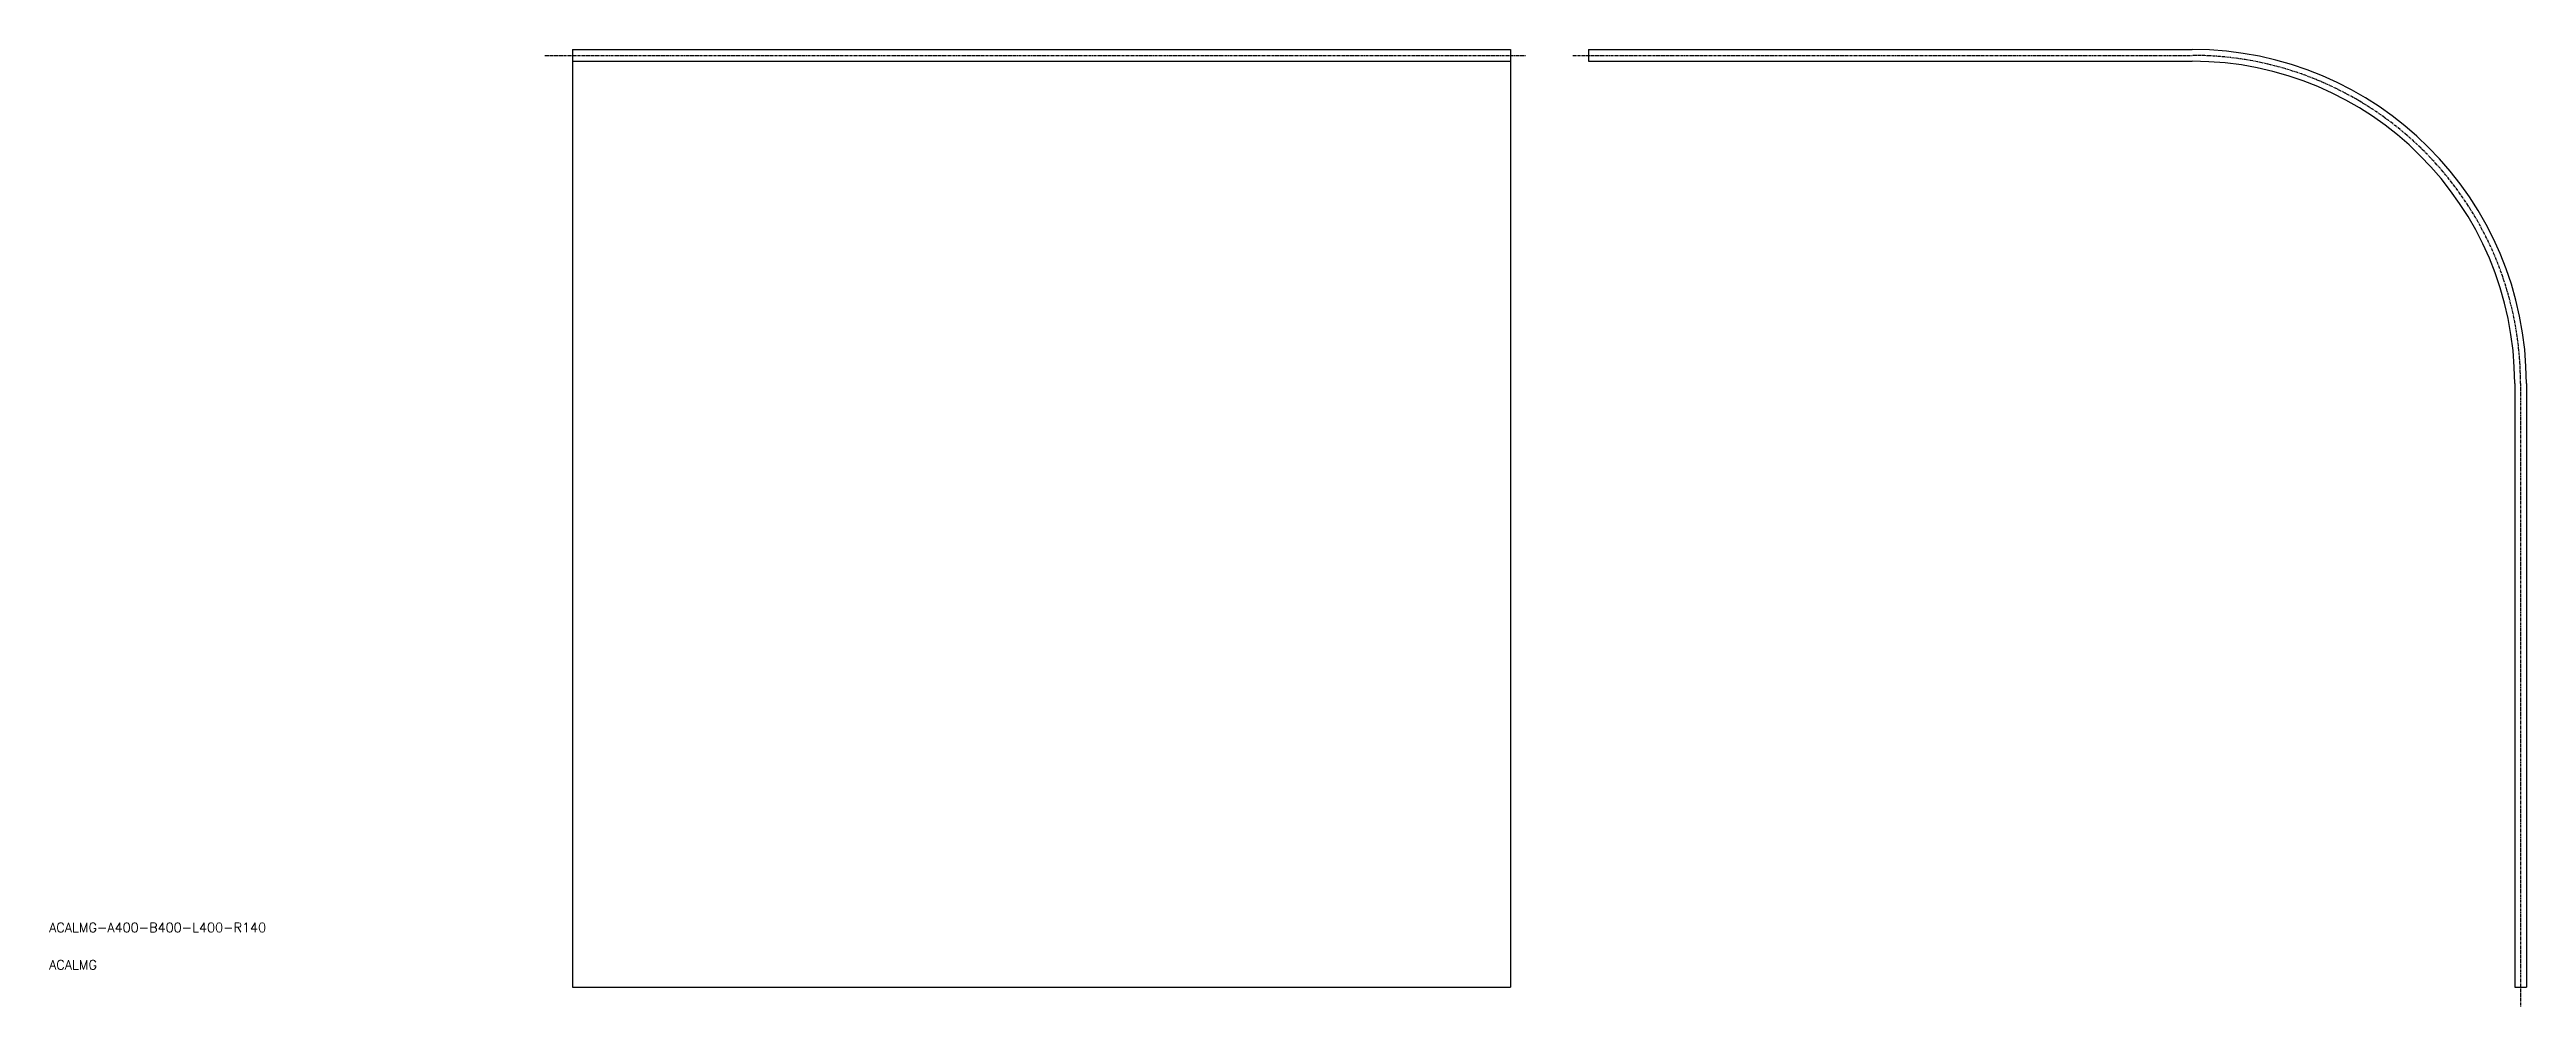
# Model space of a CAD drawing. Extents: x -223 to 833, y -8 to 400.
import ezdxf

# ---------------------------------------------------------------- set-up
doc = ezdxf.new("R2010")
doc.units = 0
doc.linetypes.add('CENTER', pattern=[2, 1.25, -0.25, 0.25, -0.25])
doc.layers.get('0').update_dxf_attribs({"linetype": 'CONTINUOUS'})
doc.layers.add('CENTER', color=1, linetype='CENTER')
doc.styles.get("Standard").update_dxf_attribs({"font": 'txt.shx', "bigfont": 'bigfont.shx'})

msp = doc.modelspace()

# ---------------------------------------------------------------- linework, layer by layer
at = {"color": 7, "linetype": 'CONTINUOUS'}
for p, q in [((0, 400), (0, 0)), ((0, 400), (400, 400)), ((0, 395), (400, 395)), ((400, 400), (400, 0)), ((433.3, 400), (433.3, 395)), ((433.3, 400), (690.8, 400)), ((433.3, 395), (690.8, 395)), ((828.3, 257.5), (828.3, 0)), ((833.3, 257.5), (833.3, 0)), ((0, 0), (400, 0)), ((828.3, 0), (833.3, 0))]:
    msp.add_line(p, q, dxfattribs=at)
for radius in [142.5, 137.5]:
    msp.add_arc((690.8, 257.5), radius, 0, 90, dxfattribs=at)
at = {"layer": 'CENTER', "color": 1, "linetype": 'CENTER'}
for p, q in [((-11.9, 397.5), (406.4, 397.5)), ((426.6, 397.5), (690.8, 397.5)), ((830.8, 257.5), (830.8, -8.2))]:
    msp.add_line(p, q, dxfattribs=at)
msp.add_arc((690.8, 257.5), 140, 0, 90, dxfattribs=at)

# ---------------------------------------------------------------- texts
at = {"color": 7, "linetype": 'CONTINUOUS'}
for s, p in [('ACALMG-A400-B400-L400-R140', (-223.3, 23.5)), ('ACALMG', (-223.3, 7.6))]:
    msp.add_text(s, height=4, dxfattribs=at).set_placement(p)

doc.saveas('drawing.dxf')
